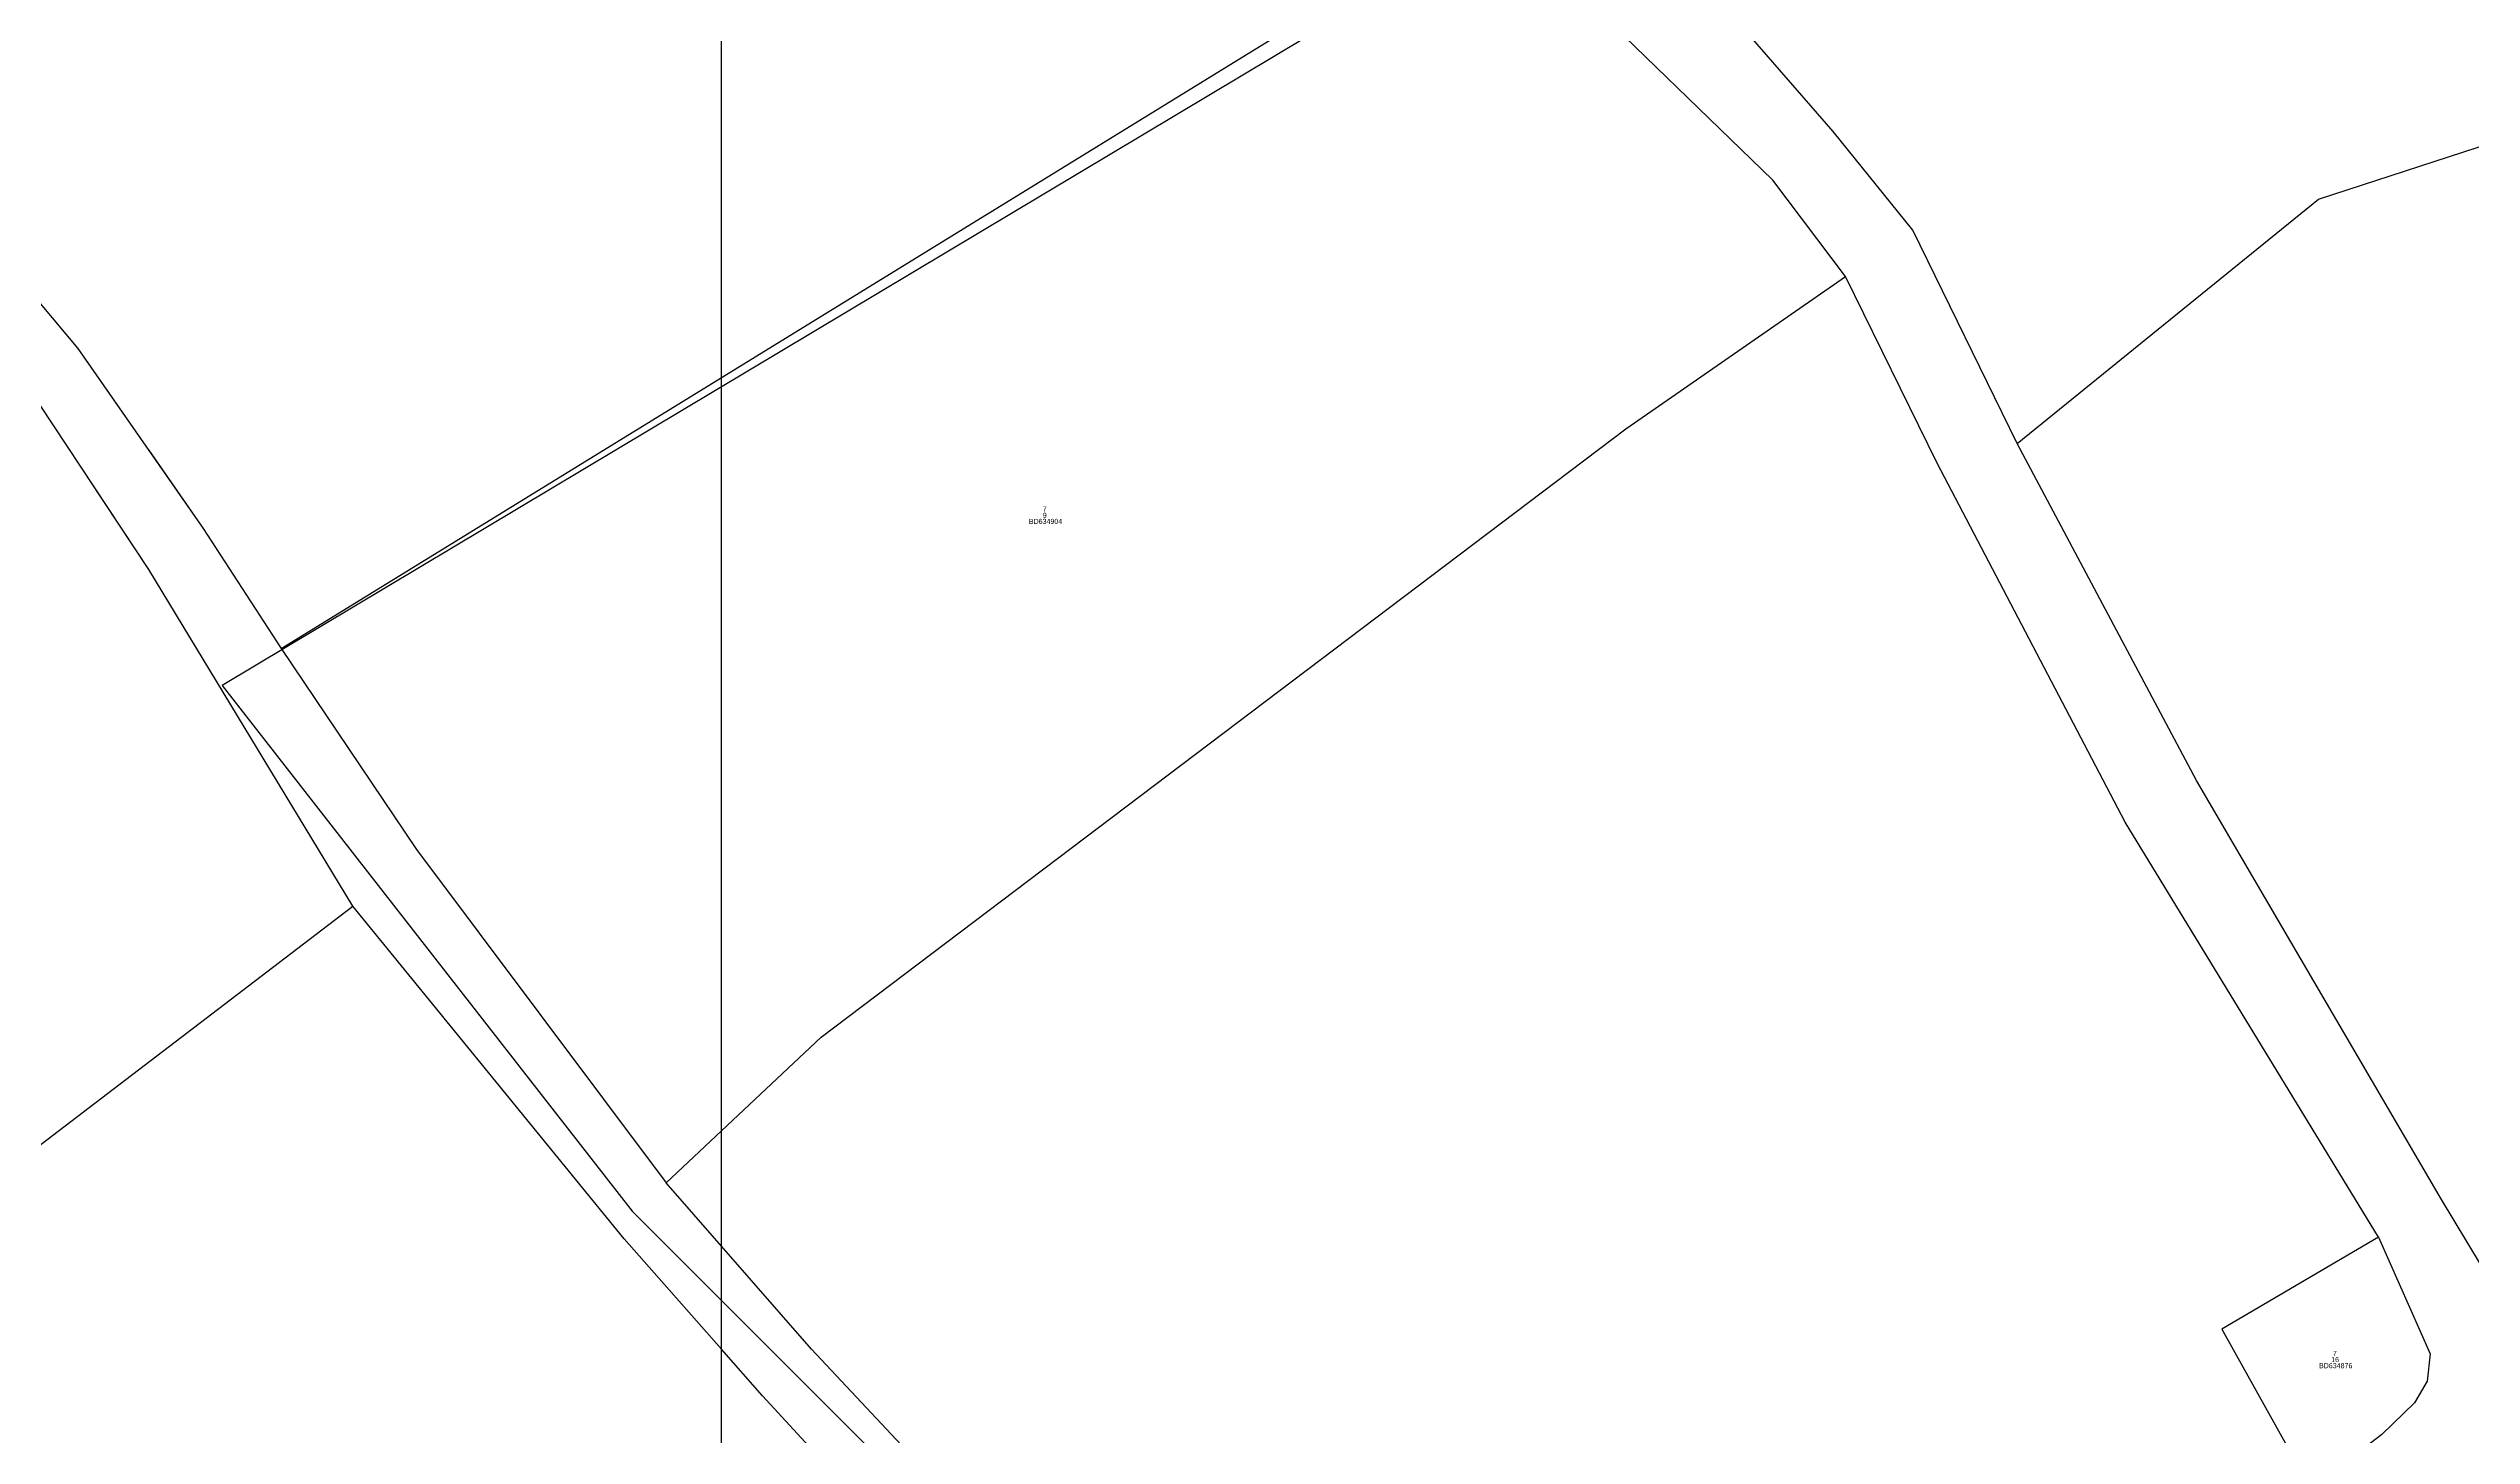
# Model space of a CAD drawing. Extents: x 547915 to 556085, y 1814738 to 1822008.
# Drawn here: x 549934.2 to 550171.1, y 1819739.7 to 1819875.3 of the extents above; entities that cross this region are included whole.
import ezdxf

# ---------------------------------------------------------------- set-up
doc = ezdxf.new("R2010")
doc.units = 0
for name, color, linetype in [('Level 10', 7, 'Continuous'), ('Level 20', 7, 'Continuous'), ('Level 23', 7, 'Continuous'), ('Level 34', 7, 'Continuous'), ('Level 54', 7, 'Continuous')]:
    doc.layers.add(name, color=color, linetype=linetype)

msp = doc.modelspace()

# ---------------------------------------------------------------- linework, layer by layer
at = {"layer": 'Level 10'}
for p, q in [((549956.97, 1819816.63), (550076.86, 1819890.45)), ((549956.97, 1819816.63), (550076.86, 1819890.45)), ((549910.2, 1819750.36), (549963.99, 1819791.42))]:
    msp.add_line(p, q, dxfattribs=at)
for points in [[(550126.65, 1819836.66), (550156.11, 1819860.55), (550192.93, 1819872.54), (550213.94, 1819873.03), (550248.14, 1819880.47), (550314.6, 1819903.19)], [(549994.6, 1819764.36), (550009.75, 1819778.61), (550088.41, 1819838.11), (550109.86, 1819853.01)], [(550161.98, 1819759.06), (550146.64, 1819750.05), (550155.34, 1819734.46)]]:
    msp.add_lwpolyline(points, dxfattribs=at)
at = {"layer": 'Level 23'}
msp.add_line((550000, 1819758.19), (549994.6, 1819764.36), dxfattribs=at)
msp.add_line((550000, 1819758.19), (549994.6, 1819764.36), dxfattribs=at)
for points in [[(549963.99, 1819791.42), (549944.02, 1819824.35), (549932.07, 1819842.43), (549914.08, 1819864.26), (549870.56, 1819911.45), (549850.4, 1819932.31), (549829.26, 1819950.43), (549811.29, 1819961.96), (549777.46, 1819979.64), (549758.58, 1819991.97), (549753.41, 1820000)], [(549875.16, 1819915.85), (549918.49, 1819868.15), (549937.11, 1819845.97), (549949.36, 1819828.34), (549956.97, 1819816.63)], [(550126.65, 1819836.66), (550116.46, 1819857.54), (550108.67, 1819867.17), (550085.07, 1819894.33), (550082.23, 1819903.2)], [(550109.86, 1819853.01), (550102.76, 1819862.42), (550083.07, 1819881.55), (550076.86, 1819890.45)], [(550161.98, 1819759.06), (550137.22, 1819799.65), (550118.83, 1819834.74), (550109.86, 1819853.01)], [(549944.02, 1819836.03), (549949.36, 1819828.34), (549956.97, 1819816.63)], [(550180.81, 1819741.71), (550168.13, 1819762.73), (550144.19, 1819803.7), (550126.65, 1819836.66)], [(549963.99, 1819791.42), (549944.02, 1819824.35), (549938.1, 1819833.31)], [(549956.97, 1819816.63), (549970.2, 1819796.98), (549994.6, 1819764.36)], [(549956.97, 1819816.63), (549970.2, 1819796.98), (549994.6, 1819764.36)], [(550000, 1819748.11), (549990.49, 1819758.9), (549963.99, 1819791.42)], [(550000, 1819748.11), (549990.49, 1819758.9), (549963.99, 1819791.42)], [(550058.27, 1819702.5), (550052.13, 1819706.24), (550024.4, 1819731.45), (550008.82, 1819748.1), (550000, 1819758.19)], [(550058.27, 1819702.5), (550052.13, 1819706.24), (550024.4, 1819731.45), (550008.82, 1819748.1), (550000, 1819758.19)], [(550161.98, 1819759.06), (550167.02, 1819747.65), (550166.71, 1819744.96), (550165.5, 1819742.86), (550162.29, 1819739.77), (550155.34, 1819734.46)], [(550011.96, 1819734.9), (550004.02, 1819743.55), (550000, 1819748.11)], [(550011.96, 1819734.9), (550004.02, 1819743.55), (550000, 1819748.11)]]:
    msp.add_lwpolyline(points, dxfattribs=at)
at = {"layer": 'Level 34'}
msp.add_lwpolyline([(550083.06, 1819891.92), (549951.19, 1819813), (549991.28, 1819761.59), (550053.11, 1819699.71), (550050.37, 1819670.84), (550072.36, 1819652.97), (550101.21, 1819607.59), (550046.25, 1819589.71), (550032.51, 1819537.46), (549999.53, 1819540.21), (549952.81, 1819507.21), (549945.94, 1819471.46), (549962.43, 1819467.33), (549972.05, 1819415.08), (549954.18, 1819346.32), (549965.18, 1819288.57), (549983.04, 1819250.07), (549963.81, 1819170.31)], dxfattribs=at)
at = {"layer": 'Level 54'}
msp.add_line((550000, 1816000), (550000, 1821000), dxfattribs=at)

# ---------------------------------------------------------------- texts
at = {"layer": 'Level 20'}
for s, p in [('BD634904', (550030.05, 1819828.8)), ('BD634904', (550030.05, 1819828.8)), ('7', (550031.41, 1819830)), ('7', (550031.41, 1819830)), ('9', (550031.41, 1819829.4)), ('9', (550031.41, 1819829.4)), ('BD634876', (550156.15, 1819746.24)), ('16', (550157.34, 1819746.84)), ('7', (550157.51, 1819747.44))]:
    msp.add_text(s, height=0.5, dxfattribs=at).set_placement(p)

doc.saveas('drawing.dxf')
